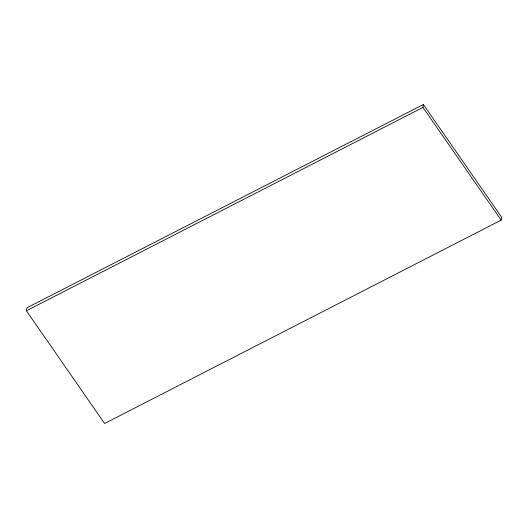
<?xml version="1.0" encoding="UTF-8"?>
<svg xmlns="http://www.w3.org/2000/svg" width="528" height="528" viewBox="0 0 528 528"><rect width="100%" height="100%" fill="white"/><g stroke="black" fill="none" stroke-linecap="round" stroke-linejoin="round"><path stroke-width="0.79" d="M26.4 310.787L26.829 307.864L423.397 104.504L501.6 217.213L501.171 220.136L104.603 423.496L26.4 310.787L422.974 107.428L423.397 104.504M422.974 107.428L501.171 220.136"/></g></svg>
